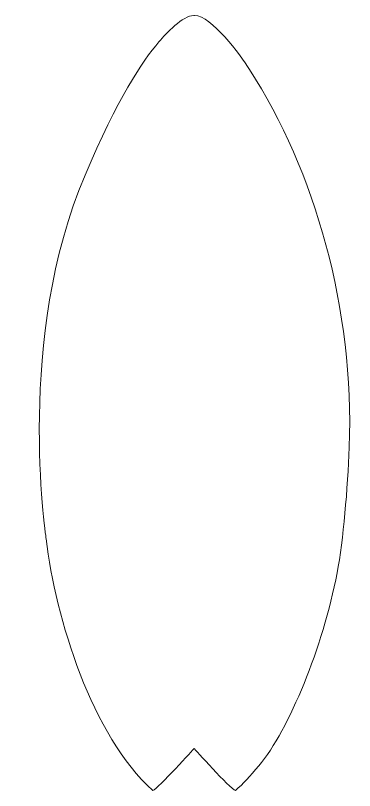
# Model space of a CAD drawing. Header units: inches. Extents: x 90 to 764, y 6 to 426.
# Drawn here: x 90.1 to 273.7, y 6.1 to 425.9 of the extents above; entities that cross this region are included whole.
import ezdxf

# ---------------------------------------------------------------- set-up
doc = ezdxf.new("R2010")
doc.units = ezdxf.units.IN
doc.header["$MEASUREMENT"] = 0
doc.layers.add('_U+0421_U+043B_U+043E_U+0439 1', color=7, linetype='Continuous')

# ---------------------------------------------------------------- blocks, each defined once
blk = doc.blocks.new('block 2')
at = {"layer": '_U+0421_U+043B_U+043E_U+0439 1', "color": 1, "lineweight": 9, "true_color": 0xff0000}
blk.add_open_spline([(216.8, 396.67), (252.28, 341.67), (273.67, 266.68), (270.81, 192.02), (269.96, 169.8), (267.63, 141.62), (264.25, 124.06), (256.43, 83.47), (238.46, 39.47), (221.8, 19.42), (217.31, 14.02), (213.12, 9.63), (209.22, 6.13), (206.18, 7.2), (186.78, 28.86), (186.78, 28.86), (186.78, 28.86), (167.46, 7.23), (164.36, 6.14), (131.55, 35.59), (111.77, 99.38), (106.59, 142.35), (106.59, 142.35), (106.59, 142.35), (106.59, 142.35), (106.48, 145.88), (90.05, 250.86), (127.77, 339.48), (145.37, 380.81), (158.56, 400.88), (167.75, 411.64), (171.54, 416.07), (180.79, 425.87), (186.6, 425.87), (186.67, 425.87), (186.73, 425.87), (186.79, 425.87), (186.86, 425.87), (186.92, 425.87), (186.99, 425.87), (196.29, 425.87), (211.71, 404.57), (216.8, 396.67)], degree=3, knots=[0, 0, 0, 0, 1, 1, 1, 2, 2, 2, 3, 3, 3, 4, 4, 4, 5, 5, 5, 6, 6, 6, 7, 7, 7, 8, 8, 8, 9, 9, 9, 10, 10, 10, 11, 11, 11, 12, 12, 12, 13, 13, 13, 14, 14, 14, 14], dxfattribs=at)

msp = doc.modelspace()

# ---------------------------------------------------------------- block references
at = {"layer": '_U+0421_U+043B_U+043E_U+0439 1'}
msp.add_blockref('block 2', (0, 0), dxfattribs=at)

doc.saveas('drawing.dxf')
